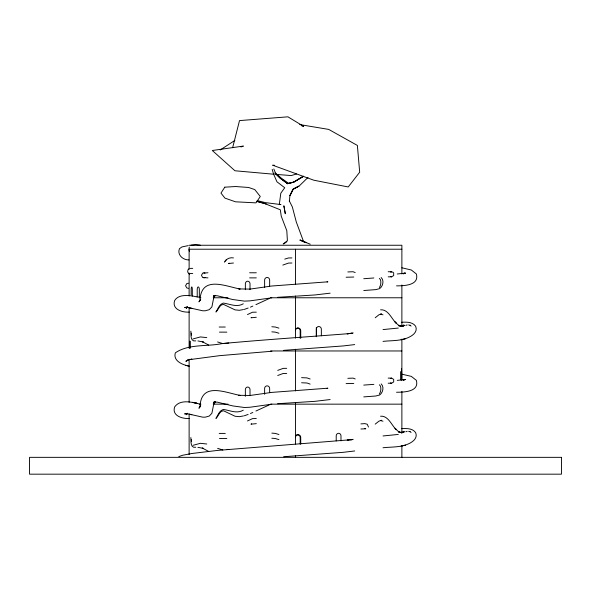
<?xml version="1.0" encoding="UTF-8"?>
<svg xmlns="http://www.w3.org/2000/svg" width="591" height="591" viewBox="0 0 591 591"><rect width="100%" height="100%" fill="white"/><g stroke="black" fill="none" stroke-linecap="round" stroke-linejoin="round"><path stroke-width="0.89" d="M243.278 303.796C236.769 307.66 229.847 303.914 223.302 303.08C219.217 304.217 218.072 308.871 215.944 312.026C218.323 310.186 219.623 304.106 223.568 304.417L235.026 309.869L239.325 310.297L243.462 309.558M243.278 410.176C236.769 414.04 229.847 410.294 223.302 409.46C219.217 410.597 218.072 415.251 215.944 418.406C218.323 416.566 219.623 410.486 223.568 410.797L235.026 416.249L239.325 416.677L243.462 415.938M232.64 147.698L239.51 120.594L287.913 116.826L303.685 126.393L301.935 125.964M190.849 331.159C191.218 332.947 189.689 342.167 195.754 340.904M190.849 437.539C191.218 439.327 189.689 448.547 195.754 447.284M214.696 295.507L213.55 298.174L214.053 296.098L211.888 306.899L209.251 309.684L205.21 310.792L202.735 310.785L186.963 307.268L186.202 308.362L187.554 306.899M214.696 401.887L213.55 404.554L214.053 402.478L211.888 413.279L209.251 416.064L205.21 417.172L202.735 417.165L189.364 414.173M224.388 262.19C226.154 258.924 229.788 257.174 233.452 257.912M199.758 300.753L198.931 301.846L200.704 299.438L199.95 300.509C201.103 275.303 224.713 285.992 240.101 289.058L238.727 288.91L249.993 289.102L271.757 286.014L327.894 281.818L327.045 281.966M199.758 407.133L198.931 408.226L200.704 405.818L199.95 406.889C201.103 381.683 224.713 392.372 240.101 395.438L238.727 395.29L249.993 395.482L271.757 392.394L327.894 388.198L327.045 388.346M295.5 329.084L295.729 328.795A2.608 2.608 0 0 1 296.268 328.382M225.075 261.252L226.597 259.464M187.554 413.279L186.202 414.742L186.97 413.574L191.839 414.734M214.23 295.988L213.314 296.955L215.412 295.374L213.499 295.899L216.986 295.707L232.839 299.548L244.393 301.115L249.867 300.878L271.786 297.82M214.23 402.368L213.314 403.335L215.412 401.754L213.499 402.279L216.986 402.087L232.839 405.928L244.393 407.495L249.867 407.258L271.786 404.2M188.972 268.742L188.064 269.673L187.672 271.402L188.004 272.68L189.578 274.313M375.204 317.759L378.942 314.781L381.468 313.895L380.597 314.19L382.975 314.811M375.204 424.139L378.942 421.161L381.468 420.275L380.597 420.57L382.975 421.191M307.992 177.44L299.186 186.032L293.055 189.268L289.9 195.555L293.291 189.031L298.913 186.143L293.055 189.268L289.863 195.968L289.398 201.368L289.287 200.859L292.353 206.961L296.283 221.935L303.22 240.655L304.225 242.155M403.668 273.965L404.68 273.094L403.387 273.537L405.655 273.101L397.248 273.988M403.668 380.345L404.68 379.474L403.387 379.917L405.655 379.481L397.248 380.368M402.427 326.262L403.978 324.954L402.515 325.84M402.427 432.642L403.978 431.334L402.515 432.22M284.005 243.706L286.842 241.689M187.022 360.665L188.123 359.779L185.825 361.33L188.47 360M220.184 149.996L234.871 140.407M247.474 314.575L252.527 312.225L256.309 312.166M247.474 420.955L252.527 418.605L256.309 418.546M303.382 176.17L293.705 182.154L287.581 183.712L280.193 178.179L275.014 173.148L280.193 178.179L287.581 183.712L293.912 181.984L303.442 176.369L293.705 182.154L287.27 183.638L287.802 183.616M283.192 244.039L287.396 240.692L286.812 230.726L281.25 216.195L280.326 209.798L265.137 203.732L256.346 201.295M251.618 317.441L250.976 317.781L256.309 317.271M251.618 423.821L250.976 424.161L256.309 423.651M255.94 304.638L269.385 298.477M255.94 411.018L269.385 404.857M178.792 456.599L182.575 455.269L191.831 453.504L217.68 450.401L352.273 439.615L347.205 440.206L348.446 440.059M277.726 370.387L283.17 368.378L286.701 368.326M277.726 375.492L283.17 373.482L286.701 373.431M250.466 307.143L252.822 306.079M250.466 413.523L252.822 412.459M282.83 265.086L288.46 263.076L291.917 263.017M186.424 307.342L187.281 306.973L184.606 307.512L187.465 307.475M186.424 413.722L187.281 413.353L184.606 413.892L187.465 413.855M404.724 325.434L401.333 326.557L403.409 326.003L398.556 325.671L400.543 326.225L397.809 324.651L395.017 321.851L396.273 323.262C391.486 318.859 388.317 309.137 380.552 309.824M404.724 431.814L401.333 432.937L403.409 432.383L398.556 432.051L400.543 432.605L397.809 431.031L395.017 428.231L396.273 429.642C391.486 425.239 388.317 415.517 380.552 416.204M229.352 263.187L228.466 263.527L233.452 263.017M240.943 146.989L243.389 146.08L212.295 150.498L234.937 170.762L274.084 174.256M284.751 259.117L288.46 257.971L291.917 257.912M244.29 309.411L248.139 308.044M244.29 415.791L248.139 414.424M383.027 341.376C391.545 340.423 400.735 341.125 408.662 337.395C413.006 335.429 417.896 331.662 415.665 326.262C412.474 321.77 406.512 322.014 401.599 322.265M383.027 447.756C391.545 446.803 400.735 447.505 408.662 443.775C413.006 441.809 417.896 438.042 415.665 432.642C412.474 428.15 406.512 428.394 401.599 428.645M296.542 173.99L291.237 175.557L275.886 174.397M207.973 272.776L202.661 273.116L201.487 275.332L202.661 277.541L207.973 277.881M203.836 277.881L205.011 277.541M390.407 272.074L392.808 272.074L393.687 273.012L393.687 275.561L391.604 276.839L388.191 276.839M390.407 378.454L391.604 378.114L393.687 379.392L393.687 381.941L391.604 383.219L388.191 383.219M398.282 328.057L383.027 329.579M398.282 434.437L383.027 435.959M190.006 359.557L191.92 359.114L189.356 359.66L219.52 355.671L271.904 351.239M401.075 339.714L405.581 338.724M401.075 446.094L405.581 445.104M190.945 245.169L195.584 244.585L200.223 245.169M188.16 245.62L181.932 246.942L179.428 248.693C176.96 254.876 183.062 260.143 189.002 259.929M330.14 293.173L315.003 294.946L277.615 297.325M330.14 399.553L315.003 401.326L277.615 403.705M350.899 333.383L352.273 333.235L347.205 333.826L353.211 332.94M350.899 439.763L353.211 439.32M354.703 344.59L343.423 345.92L283.665 350.352M354.703 450.97L343.423 452.3L283.665 456.732M190.221 268.403L192.725 268.344M190.221 273.507L192.725 273.448M346.127 277.231L353.787 277.046M346.127 383.611L353.787 383.426M348.446 333.679C306.404 336.959 264.31 339.685 222.312 343.578C207.027 346.769 188.684 343.666 175.335 352.857C172.786 360.968 182.767 364.906 189.083 366.125M228.754 342.987L222.312 343.578M227.143 449.515L228.754 449.367M373.852 277.977L363.76 278.716M373.852 384.357L363.76 385.096M347.833 271.941L353.063 271.734L355.191 272.569M347.833 378.321L353.063 378.114L355.191 378.949M360.909 423.895L364.787 423.614L367.233 424.235L368.503 427.049M360.909 429L365.777 428.793L364.839 428.453M396.531 285.859C404.022 285.837 419.536 285.483 416.36 273.958L411.299 269.991L401.85 267.782M396.531 392.239C404.022 392.217 419.536 391.863 416.36 380.338L411.299 376.371L401.85 374.162M363.76 290.513L375.787 289.627L379.621 288.637C382.931 286.384 384.357 280.415 381.158 277.526M363.76 396.893L375.787 396.007L379.621 395.017C382.931 392.764 384.357 386.795 381.158 383.906M301.602 377.656L307.01 377.908L310.142 379.001M301.602 382.761L307.01 383.012L310.142 384.106M189.12 245.25L401.88 245.25L401.88 273.98M401.88 249.217L189.12 249.217L189.12 269.37M388.191 271.734L391.604 271.734M249.616 272.776L256.309 272.776M249.616 277.881L256.309 277.881M188.418 283.207L186.822 283.547L185.552 285.763L186.822 287.972L188.418 288.312M199.337 297.775L200.896 297.775M213.27 297.775L228.015 297.775M270.501 297.775L401.88 297.775M219.202 327.03L225.282 327.03M219.46 332.135L226.833 332.135M270.501 350.965L401.88 350.965M388.191 378.114L391.604 378.114M199.337 404.155L200.896 404.155M213.27 404.155L228.015 404.155M270.501 404.155L401.88 404.155M219.202 433.41L225.282 433.41M219.46 438.515L226.833 438.515M271.838 326.742L275.303 327.03L278.93 328.131M271.838 331.846L275.303 332.135L278.93 333.235M271.838 433.122L275.303 433.41L278.93 434.511M271.838 438.227L275.303 438.515L278.93 439.615M274.483 165.266L272.643 165.199L313.836 180.218L348.225 186.963L359.683 172.203L357.378 145.438L328.677 129.399L299.689 124.575M190.265 295.722C184.717 295.227 177.906 295.19 174.641 300.553C171.597 309.485 182.589 312.624 189.371 312.085M189.371 418.465C182.589 419.004 171.597 415.865 174.641 406.933C180.166 399.117 191.477 402.043 199.3 403.948M197.904 340.948L203.37 342.004L202.27 341.657L208.719 345.078M197.904 447.328L203.37 448.384L202.27 448.037L208.719 451.458M192.444 295.965L196.929 296.881M206.769 337.616L200.371 336.929L193.094 338.916M206.769 443.996L200.371 443.309L193.094 445.296M186.963 307.268L189.497 307.822M185.419 365.319L189.024 366.11M189.364 307.793L191.839 308.354M222.807 343.6L217.599 341.96M222.807 449.98L217.599 448.34M257.469 200.659L265.44 202.632L280.954 204.575L279.299 204.597L280.799 193.235L284.722 187.739L276.943 181.792L273.463 173.761L272.178 169.358M256.693 201.265L266.113 203.873L265.588 203.688M390.407 276.499L391.604 276.839M390.407 382.879L391.604 383.219M203.836 272.776L205.011 273.116M300.302 240.131L306.241 242.702L299.866 240.02L310.216 244.186M289.043 183.638L281.338 178.179L275.517 173.148L273.825 168.967M410.073 325.124L411.048 326.114M410.073 431.504L411.048 432.494M379.37 278.413L380.471 279.72A7.166 5.068 -90 0 1 379.37 287.529M379.37 384.793L380.471 386.1A7.166 5.068 -90 0 1 379.37 393.909M401.57 368.348L401.754 378.476M191.314 333.176L191.514 335.23M191.314 439.556L191.514 441.61M401.88 284.965L401.88 326.247M401.88 339.064L401.88 380.353M401.88 391.345L401.88 432.627M401.88 445.444L401.88 457.345M401.348 379.902L401.03 371.451L400.705 379.902M340.985 440.916L340.985 435.907A2.608 2.386 -90 0 0 338.599 433.299A2.608 2.386 -90 0 0 336.213 435.907L336.213 440.916M321.349 335.836L321.349 329.157A2.608 2.549 -90 0 0 318.8 326.542A2.608 2.549 -90 0 0 316.251 329.157L316.251 336.671M316.54 336.671L316.54 329.157A2.608 2.549 -90 0 0 316.2 327.85M300.723 338.155L300.723 330.642A2.608 2.608 0 0 0 298.108 328.027A2.608 2.608 0 0 0 295.5 330.642M300.723 444.07L300.723 437.392A2.608 2.608 0 0 0 298.108 434.784A2.608 2.608 0 0 0 295.5 437.392M300.184 338.155L300.184 330.642A2.608 2.608 0 0 0 296.896 328.116M300.184 444.07L300.184 437.392A2.608 2.608 0 0 0 295.729 435.545M295.5 249.217L295.5 284.574M295.5 296.039L295.5 338.155M295.5 349.229L295.5 390.947M295.5 402.419L295.5 444.07M295.5 455.609L295.5 457.345M269.651 285.926L269.651 280.082A2.608 2.519 -90 0 0 267.132 277.467A2.608 2.519 -90 0 0 264.62 280.082L264.62 287.595M269.651 392.646L269.651 388.472A2.608 2.519 -90 0 0 267.132 385.857A2.608 2.519 -90 0 0 264.62 388.472L264.62 394.315M250.015 289.671L250.015 283.828A2.608 2.334 -90 0 0 247.688 281.213A2.608 2.334 -90 0 0 245.354 283.828L245.354 289.671M250.015 395.505L250.015 389.661A2.608 2.334 -90 0 0 247.688 387.053A2.608 2.334 -90 0 0 245.354 389.661L245.354 396.339M192.311 296.231L192.311 289.546A2.608 0.569 -90 0 0 191.735 286.938A2.608 0.569 -90 0 0 191.166 289.546L191.166 296.231M190.272 348.225L189.955 341.059L189.63 348.225M189.12 273.035L189.12 295.943M189.12 307.904L189.12 348.217M189.12 359.262L189.12 402.323M189.12 414.284L189.12 454.597M189.305 251.301A7.166 6.56 -90 0 1 189.305 247.134M405.862 431.807A4.115 4.1 -71 0 1 407.206 431.319M408.617 431.319A4.115 4.1 -71 0 1 409.962 431.814M405.862 325.427A4.115 4.1 -71 0 1 407.206 324.939M408.617 324.939A4.115 4.1 -71 0 1 409.962 325.434M224.787 187.177L220.96 193.102L224.949 198.118L235.469 201.804L255.984 202.861L260.284 196.5L254.758 189.571L248.634 187.48L235.595 186.527L224.787 187.177M199.337 297.066L197.217 297.066L197.217 289.546A2.608 1.056 -90 0 1 198.273 286.938A2.608 1.056 -90 0 1 199.337 289.546L199.337 297.066M561.45 457.345L29.55 457.345L29.55 474.174L561.45 474.174L561.45 457.345M196.929 403.261L192.444 402.345L196.929 403.261M285.29 213.698L283.902 205.927L285.29 213.698"/></g></svg>
